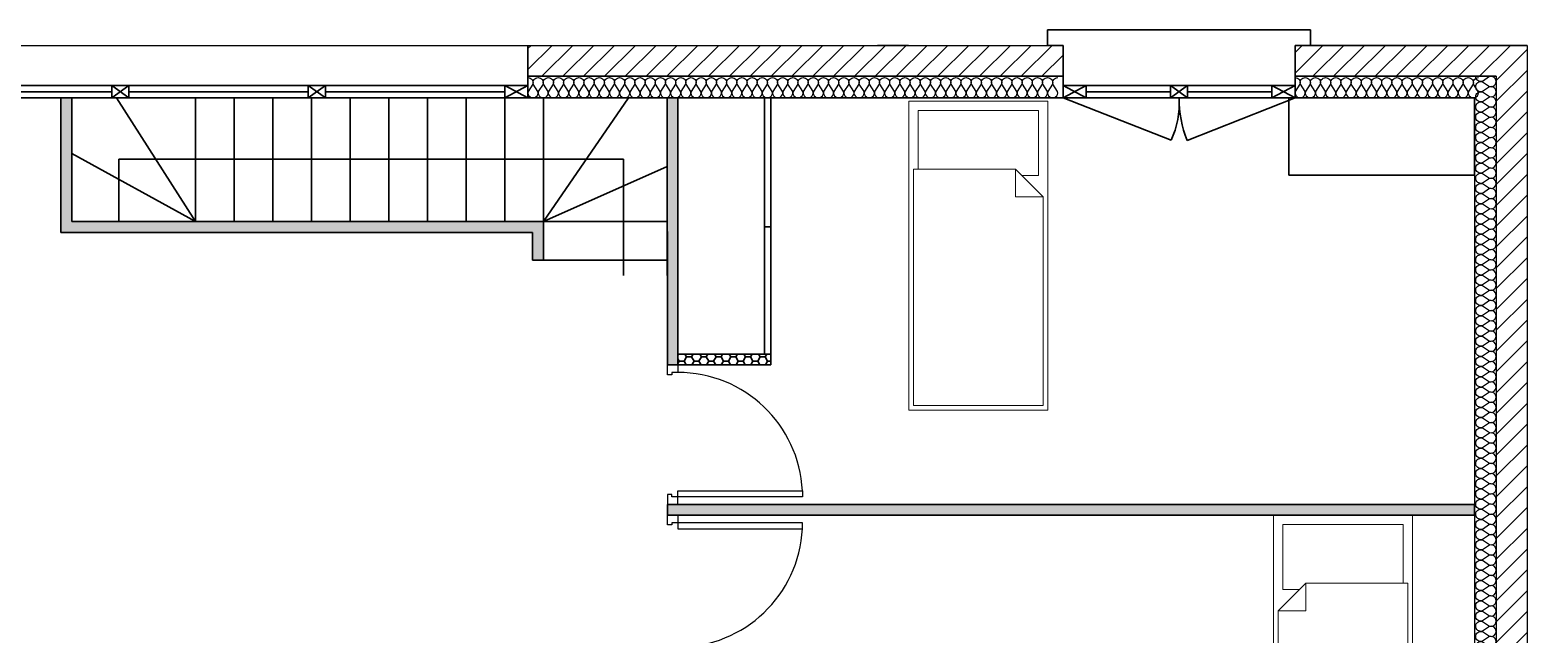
# Model space of a CAD drawing. Header units: millimetres. Extents: x -9 to 8306, y -322 to 906.
# Drawn here: x 523 to 1491, y 439 to 830 of the extents above; entities that cross this region are included whole.
import ezdxf

# ---------------------------------------------------------------- set-up
doc = ezdxf.new("R2010")
doc.units = ezdxf.units.MM
for name, color, linetype in [('Cloisons', 8, 'Continuous'), ('Escalier', 9, 'Continuous'), ('Isolation', 6, 'Continuous'), ('MenuisInt', 4, 'Continuous')]:
    doc.layers.add(name, color=color, linetype=linetype)
doc.layers.add('MenuisExt', color=140, linetype='Continuous', lineweight=18)
doc.layers.add('Mobilier', color=150, linetype='Continuous', lineweight=5)

# ---------------------------------------------------------------- blocks, each defined once
blk = doc.blocks.new('*U18')
at = {"flags": 128}
for points in [[(0, 1, -0.505863), (0.239, 0.676), (0.009, 0.318, 1.322645), (0.491, 0.318), (0.261, 0.676, -0.505863), (0.5, 1)], [(0.5, 1, -0.505863), (0.739, 0.676), (0.509, 0.318, 1.322645), (0.991, 0.318), (0.761, 0.676, -0.505863), (1, 1)], [(1, 1, -0.505863), (1.239, 0.676), (1.009, 0.318, 1.322645), (1.491, 0.318), (1.261, 0.676, -0.505863), (1.5, 1)], [(1.5, 1, -0.505863), (1.739, 0.676), (1.509, 0.318, 1.322645), (1.991, 0.318), (1.761, 0.676, -0.505863), (2, 1)], [(2, 1, -0.505863), (2.239, 0.676), (2.009, 0.318, 1.322645), (2.491, 0.318), (2.261, 0.676, -0.505863), (2.5, 1)], [(2.5, 1, -0.505863), (2.739, 0.676), (2.509, 0.318, 1.322645), (2.991, 0.318), (2.761, 0.676, -0.505863), (3, 1)], [(3, 1, -0.505863), (3.239, 0.676), (3.009, 0.318, 1.322645), (3.491, 0.318), (3.261, 0.676, -0.505863), (3.5, 1)], [(3.5, 1, -0.505863), (3.739, 0.676), (3.509, 0.318, 1.322645), (3.991, 0.318), (3.761, 0.676, -0.505863), (4, 1)], [(4, 1, -0.505863), (4.239, 0.676), (4.009, 0.318, 1.322645), (4.491, 0.318), (4.261, 0.676, -0.505863), (4.5, 1)], [(4.5, 1, -0.505863), (4.739, 0.676), (4.509, 0.318, 1.322645), (4.991, 0.318), (4.761, 0.676, -0.505863), (5, 1)], [(5, 1, -0.505863), (5.239, 0.676), (5.009, 0.318, 1.322645), (5.491, 0.318), (5.261, 0.676, -0.505863), (5.5, 1)], [(5.5, 1, -0.505863), (5.739, 0.676), (5.509, 0.318, 1.322645), (5.991, 0.318), (5.761, 0.676, -0.505863), (6, 1)], [(6, 1, -0.505863), (6.239, 0.676), (6.009, 0.318, 1.322645), (6.491, 0.318), (6.261, 0.676, -0.505863), (6.5, 1)], [(6.5, 1, -0.505863), (6.739, 0.676), (6.509, 0.318, 1.322645), (6.991, 0.318), (6.761, 0.676, -0.505863), (7, 1)], [(7, 1, -0.505863), (7.239, 0.676), (7.009, 0.318, 1.322645), (7.491, 0.318), (7.261, 0.676, -0.505863), (7.5, 1)], [(7.5, 1, -0.505863), (7.739, 0.676), (7.509, 0.318, 1.322645), (7.991, 0.318), (7.761, 0.676, -0.505863), (8, 1)], [(8, 1, -0.505863), (8.239, 0.676), (8.009, 0.318, 1.322645), (8.491, 0.318), (8.261, 0.676, -0.505863), (8.5, 1)], [(8.5, 1, -0.505863), (8.739, 0.676), (8.509, 0.318, 1.322645), (8.991, 0.318), (8.761, 0.676, -0.505863), (9, 1)], [(9, 1, -0.505863), (9.239, 0.676), (9.009, 0.318, 1.322645), (9.491, 0.318), (9.261, 0.676, -0.505863), (9.5, 1)], [(9.5, 1, -0.505863), (9.739, 0.676), (9.509, 0.318, 1.322645), (9.991, 0.318), (9.761, 0.676, -0.505863), (10, 1)], [(10, 1, -0.505863), (10.239, 0.676), (10.009, 0.318, 1.322645), (10.491, 0.318), (10.261, 0.676, -0.505863), (10.5, 1)], [(10.5, 1, -0.505863), (10.739, 0.676), (10.509, 0.318, 1.322645), (10.991, 0.318), (10.761, 0.676, -0.505863), (11, 1)], [(11, 1, -0.505863), (11.239, 0.676), (11.009, 0.318, 1.322645), (11.491, 0.318), (11.261, 0.676, -0.505863), (11.5, 1)], [(11.5, 1, -0.505863), (11.739, 0.676), (11.509, 0.318, 1.322645), (11.991, 0.318), (11.761, 0.676, -0.505863), (12, 1)], [(12, 1, -0.505863), (12.239, 0.676), (12.009, 0.318, 1.322645), (12.491, 0.318), (12.261, 0.676, -0.505863), (12.5, 1)], [(12.5, 1, -0.505863), (12.739, 0.676), (12.509, 0.318, 1.322645), (12.991, 0.318), (12.761, 0.676, -0.505863), (13, 1)], [(13, 1, -0.505863), (13.239, 0.676), (13.009, 0.318, 1.322645), (13.491, 0.318), (13.261, 0.676, -0.505863), (13.5, 1)], [(13.5, 1, -0.505863), (13.739, 0.676), (13.509, 0.318, 1.322645), (13.991, 0.318), (13.761, 0.676, -0.505863), (14, 1)], [(14, 1, -0.505863), (14.239, 0.676), (14.009, 0.318, 1.322645), (14.491, 0.318), (14.261, 0.676, -0.505863), (14.5, 1)], [(14.5, 1, -0.505863), (14.739, 0.676), (14.509, 0.318, 1.322645), (14.991, 0.318), (14.761, 0.676, -0.505863), (15, 1)], [(15, 1, -0.505863), (15.239, 0.676), (15.009, 0.318, 1.322645), (15.491, 0.318), (15.261, 0.676, -0.505863), (15.5, 1)], [(15.5, 1, -0.505863), (15.739, 0.676), (15.509, 0.318, 1.322645), (15.991, 0.318), (15.761, 0.676, -0.505863), (16, 1)], [(16, 1, -0.505863), (16.239, 0.676), (16.009, 0.318, 1.322645), (16.491, 0.318), (16.261, 0.676, -0.505863), (16.5, 1)], [(16.5, 1, -0.505863), (16.739, 0.676), (16.509, 0.318, 1.322645), (16.991, 0.318), (16.761, 0.676, -0.505863), (17, 1)], [(17, 1, -0.505863), (17.239, 0.676), (17.009, 0.318, 1.322645), (17.491, 0.318), (17.261, 0.676, -0.505863), (17.5, 1)], [(17.5, 1, -0.505863), (17.739, 0.676), (17.509, 0.318, 1.322645), (17.991, 0.318), (17.761, 0.676, -0.505863), (18, 1)], [(18, 1, -0.505863), (18.239, 0.676), (18.009, 0.318, 1.322645), (18.491, 0.318), (18.261, 0.676, -0.505863), (18.5, 1)], [(18.5, 1, -0.505863), (18.739, 0.676), (18.509, 0.318, 1.322645), (18.991, 0.318), (18.761, 0.676, -0.505863), (19, 1)], [(19, 1, -0.505863), (19.239, 0.676), (19.009, 0.318, 1.322645), (19.491, 0.318), (19.261, 0.676, -0.505863), (19.5, 1)], [(19.5, 1, -0.505863), (19.739, 0.676), (19.509, 0.318, 1.322645), (19.991, 0.318), (19.761, 0.676, -0.505863), (20, 1)], [(20, 1, -0.505863), (20.239, 0.676), (20.009, 0.318, 1.322645), (20.491, 0.318), (20.261, 0.676, -0.505863), (20.5, 1)], [(20.5, 1, -0.505863), (20.739, 0.676), (20.509, 0.318, 1.322645), (20.991, 0.318), (20.761, 0.676, -0.505863), (21, 1)], [(21, 1, -0.505863), (21.239, 0.676), (21.009, 0.318, 1.322645), (21.491, 0.318), (21.261, 0.676, -0.505863), (21.5, 1)], [(21.5, 1, -0.505863), (21.739, 0.676), (21.509, 0.318, 1.322645), (21.991, 0.318), (21.761, 0.676, -0.505863), (22, 1)], [(22, 1, -0.505863), (22.239, 0.676), (22.009, 0.318, 1.322645), (22.491, 0.318), (22.261, 0.676, -0.505863), (22.5, 1)], [(22.5, 1, -0.505863), (22.739, 0.676), (22.509, 0.318, 1.322645), (22.991, 0.318), (22.761, 0.676, -0.505863), (23, 1)], [(23, 1, -0.505863), (23.239, 0.676), (23.009, 0.318, 1.322645), (23.491, 0.318), (23.261, 0.676, -0.505863), (23.5, 1)], [(23.5, 1, -0.505863), (23.739, 0.676), (23.509, 0.318, 1.322645), (23.991, 0.318), (23.761, 0.676, -0.505863), (24, 1)], [(24, 1, -0.505863), (24.239, 0.676), (24.009, 0.318, 1.322645), (24.491, 0.318), (24.261, 0.676, -0.505863), (24.5, 1)], [(24.5, 1, -0.505863), (24.739, 0.676), (24.509, 0.318, 1.322645), (24.991, 0.318), (24.761, 0.676, -0.505863), (25, 1)], [(25, 1, -0.505863), (25.239, 0.676), (25.009, 0.318, 1.322645), (25.491, 0.318), (25.261, 0.676, -0.505863), (25.5, 1)], [(25.5, 1, -0.505863), (25.739, 0.676), (25.509, 0.318, 1.322645), (25.991, 0.318), (25.761, 0.676, -0.505863), (26, 1)], [(26, 1, -0.505863), (26.239, 0.676), (26.009, 0.318, 1.322645), (26.491, 0.318), (26.261, 0.676, -0.505863), (26.5, 1)], [(26.5, 1, -0.505863), (26.739, 0.676), (26.509, 0.318, 1.322645), (26.991, 0.318), (26.761, 0.676, -0.505863), (27, 1)], [(27, 1, -0.505863), (27.239, 0.676), (27.009, 0.318, 1.322645), (27.491, 0.318), (27.261, 0.676, -0.505863), (27.5, 1)], [(27.5, 1, -0.505863), (27.739, 0.676), (27.509, 0.318, 1.322645), (27.991, 0.318), (27.761, 0.676, -0.505863), (28, 1)], [(28, 1, -0.505863), (28.239, 0.676), (28.009, 0.318, 1.322645), (28.491, 0.318), (28.261, 0.676, -0.505863), (28.5, 1)], [(28.5, 1, -0.505863), (28.739, 0.676), (28.509, 0.318, 1.322645), (28.991, 0.318), (28.761, 0.676, -0.505863), (29, 1)], [(29, 1, -0.505863), (29.239, 0.676), (29.009, 0.318, 1.322645), (29.491, 0.318), (29.261, 0.676, -0.505863), (29.5, 1)], [(29.5, 1, -0.505863), (29.739, 0.676), (29.509, 0.318, 1.322645), (29.991, 0.318), (29.761, 0.676, -0.505863), (30, 1)], [(30, 1, -0.505863), (30.239, 0.676), (30.009, 0.318, 1.322645), (30.491, 0.318), (30.261, 0.676, -0.505863), (30.5, 1)], [(30.5, 1, -0.505863), (30.739, 0.676), (30.509, 0.318, 1.322645), (30.991, 0.318), (30.761, 0.676, -0.505863), (31, 1)], [(31, 1, -0.505863), (31.239, 0.676), (31.009, 0.318, 1.322645), (31.491, 0.318), (31.261, 0.676, -0.505863), (31.5, 1)], [(31.5, 1, -0.505863), (31.739, 0.676), (31.509, 0.318, 1.322645), (31.991, 0.318), (31.761, 0.676, -0.505863), (32, 1)], [(32, 1, -0.505863), (32.239, 0.676), (32.009, 0.318, 1.322645), (32.491, 0.318), (32.261, 0.676, -0.505863), (32.5, 1)], [(32.5, 1, -0.505863), (32.739, 0.676), (32.509, 0.318, 1.322645), (32.991, 0.318), (32.761, 0.676, -0.505863), (33, 1)], [(33, 1, -0.505863), (33.239, 0.676), (33.009, 0.318, 1.322645), (33.491, 0.318), (33.261, 0.676, -0.505863), (33.5, 1)], [(33.5, 1, -0.505863), (33.739, 0.676), (33.509, 0.318, 1.322645), (33.991, 0.318), (33.761, 0.676, -0.505863), (34, 1)], [(34, 1, -0.505863), (34.239, 0.676), (34.009, 0.318, 1.322645), (34.491, 0.318), (34.261, 0.676, -0.505863), (34.5, 1)], [(34.5, 1, -0.505863), (34.739, 0.676), (34.509, 0.318, 1.322645), (34.991, 0.318), (34.761, 0.676, -0.505863), (35, 1)], [(35, 1, -0.505863), (35.239, 0.676), (35.009, 0.318, 1.322645), (35.491, 0.318), (35.261, 0.676, -0.505863), (35.5, 1)], [(35.5, 1, -0.505863), (35.739, 0.676), (35.509, 0.318, 1.322645), (35.991, 0.318), (35.761, 0.676, -0.505863), (36, 1)], [(36, 1, -0.505863), (36.239, 0.676), (36.009, 0.318, 1.322645), (36.491, 0.318), (36.261, 0.676, -0.505863), (36.5, 1)], [(36.5, 1, -0.505863), (36.739, 0.676), (36.509, 0.318, 1.322645), (36.991, 0.318), (36.761, 0.676, -0.505863), (37, 1)], [(37, 1, -0.505863), (37.239, 0.676), (37.009, 0.318, 1.322645), (37.491, 0.318), (37.261, 0.676, -0.505863), (37.5, 1)], [(37.5, 1, -0.505863), (37.739, 0.676), (37.509, 0.318, 1.322645), (37.991, 0.318), (37.761, 0.676, -0.505863), (38, 1)], [(38, 1, -0.505863), (38.239, 0.676), (38.009, 0.318, 1.322645), (38.491, 0.318), (38.261, 0.676, -0.505863), (38.5, 1)], [(38.5, 1, -0.505863), (38.739, 0.676), (38.509, 0.318, 1.322645), (38.991, 0.318), (38.761, 0.676, -0.505863), (39, 1)], [(39, 1, -0.505863), (39.239, 0.676), (39.009, 0.318, 1.322645), (39.491, 0.318), (39.261, 0.676, -0.505863), (39.5, 1)], [(39.5, 1, -0.505863), (39.739, 0.676), (39.509, 0.318, 1.322645), (39.991, 0.318), (39.761, 0.676, -0.505863), (40, 1)], [(40, 1, -0.505863), (40.239, 0.676), (40.009, 0.318, 1.322645), (40.491, 0.318), (40.261, 0.676, -0.505863), (40.5, 1)], [(40.5, 1, -0.505863), (40.739, 0.676), (40.509, 0.318, 1.322645), (40.991, 0.318), (40.761, 0.676, -0.505863), (41, 1)], [(41, 1, -0.505863), (41.239, 0.676), (41.009, 0.318, 1.322645), (41.491, 0.318), (41.261, 0.676, -0.505863), (41.5, 1)]]:
    blk.add_lwpolyline(points, format="xyb", dxfattribs=at)
blk = doc.blocks.new('*U13')
at = {"flags": 128}
for points in [[(0, 1, -0.505863), (0.239, 0.676), (0.009, 0.318, 1.322645), (0.491, 0.318), (0.261, 0.676, -0.505863), (0.5, 1)], [(0.5, 1, -0.505863), (0.739, 0.676), (0.509, 0.318, 1.322645), (0.991, 0.318), (0.761, 0.676, -0.505863), (1, 1)], [(1, 1, -0.505863), (1.239, 0.676), (1.009, 0.318, 1.322645), (1.491, 0.318), (1.261, 0.676, -0.505863), (1.5, 1)], [(1.5, 1, -0.505863), (1.739, 0.676), (1.509, 0.318, 1.322645), (1.991, 0.318), (1.761, 0.676, -0.505863), (2, 1)], [(2, 1, -0.505863), (2.239, 0.676), (2.009, 0.318, 1.322645), (2.491, 0.318), (2.261, 0.676, -0.505863), (2.5, 1)], [(2.5, 1, -0.505863), (2.739, 0.676), (2.509, 0.318, 1.322645), (2.991, 0.318), (2.761, 0.676, -0.505863), (3, 1)], [(3, 1, -0.505863), (3.239, 0.676), (3.009, 0.318, 1.322645), (3.491, 0.318), (3.261, 0.676, -0.505863), (3.5, 1)], [(3.5, 1, -0.505863), (3.739, 0.676), (3.509, 0.318, 1.322645), (3.991, 0.318), (3.761, 0.676, -0.505863), (4, 1)], [(4, 1, -0.505863), (4.239, 0.676), (4.009, 0.318, 1.322645), (4.491, 0.318), (4.261, 0.676, -0.505863), (4.5, 1)], [(4.5, 1, -0.505863), (4.739, 0.676), (4.509, 0.318, 1.322645), (4.991, 0.318), (4.761, 0.676, -0.505863), (5, 1)], [(5, 1, -0.505863), (5.239, 0.676), (5.009, 0.318, 1.322645), (5.491, 0.318), (5.261, 0.676, -0.505863), (5.5, 1)], [(5.5, 1, -0.505863), (5.739, 0.676), (5.509, 0.318, 1.322645), (5.991, 0.318), (5.761, 0.676, -0.505863), (6, 1)], [(6, 1, -0.505863), (6.239, 0.676), (6.009, 0.318, 1.322645), (6.491, 0.318), (6.261, 0.676, -0.505863), (6.5, 1)], [(6.5, 1, -0.505863), (6.739, 0.676), (6.509, 0.318, 1.322645), (6.991, 0.318), (6.761, 0.676, -0.505863), (7, 1)], [(7, 1, -0.505863), (7.239, 0.676), (7.009, 0.318, 1.322645), (7.491, 0.318), (7.261, 0.676, -0.505863), (7.5, 1)], [(7.5, 1, -0.505863), (7.739, 0.676), (7.509, 0.318, 1.322645), (7.991, 0.318), (7.761, 0.676, -0.505863), (8, 1)], [(8, 1, -0.505863), (8.239, 0.676), (8.009, 0.318, 1.322645), (8.491, 0.318), (8.261, 0.676, -0.505863), (8.5, 1)], [(8.5, 1, -0.505863), (8.739, 0.676), (8.509, 0.318, 1.322645), (8.991, 0.318), (8.761, 0.676, -0.505863), (9, 1)]]:
    blk.add_lwpolyline(points, format="xyb", dxfattribs=at)
blk = doc.blocks.new('*U24')
at = {"flags": 128}
for points in [[(0, 1, -0.505863), (0.239, 0.676), (0.009, 0.318, 1.322645), (0.491, 0.318), (0.261, 0.676, -0.505863), (0.5, 1)], [(0.5, 1, -0.505863), (0.739, 0.676), (0.509, 0.318, 1.322645), (0.991, 0.318), (0.761, 0.676, -0.505863), (1, 1)], [(1, 1, -0.505863), (1.239, 0.676), (1.009, 0.318, 1.322645), (1.491, 0.318), (1.261, 0.676, -0.505863), (1.5, 1)], [(1.5, 1, -0.505863), (1.739, 0.676), (1.509, 0.318, 1.322645), (1.991, 0.318), (1.761, 0.676, -0.505863), (2, 1)], [(2, 1, -0.505863), (2.239, 0.676), (2.009, 0.318, 1.322645), (2.491, 0.318), (2.261, 0.676, -0.505863), (2.5, 1)], [(2.5, 1, -0.505863), (2.739, 0.676), (2.509, 0.318, 1.322645), (2.991, 0.318), (2.761, 0.676, -0.505863), (3, 1)], [(3, 1, -0.505863), (3.239, 0.676), (3.009, 0.318, 1.322645), (3.491, 0.318), (3.261, 0.676, -0.505863), (3.5, 1)], [(3.5, 1, -0.505863), (3.739, 0.676), (3.509, 0.318, 1.322645), (3.991, 0.318), (3.761, 0.676, -0.505863), (4, 1)], [(4, 1, -0.505863), (4.239, 0.676), (4.009, 0.318, 1.322645), (4.491, 0.318), (4.261, 0.676, -0.505863), (4.5, 1)], [(4.5, 1, -0.505863), (4.739, 0.676), (4.509, 0.318, 1.322645), (4.991, 0.318), (4.761, 0.676, -0.505863), (5, 1)], [(5, 1, -0.505863), (5.239, 0.676), (5.009, 0.318, 1.322645), (5.491, 0.318), (5.261, 0.676, -0.505863), (5.5, 1)], [(5.5, 1, -0.505863), (5.739, 0.676), (5.509, 0.318, 1.322645), (5.991, 0.318), (5.761, 0.676, -0.505863), (6, 1)], [(6, 1, -0.505863), (6.239, 0.676), (6.009, 0.318, 1.322645), (6.491, 0.318), (6.261, 0.676, -0.505863), (6.5, 1)], [(6.5, 1, -0.505863), (6.739, 0.676), (6.509, 0.318, 1.322645), (6.991, 0.318), (6.761, 0.676, -0.505863), (7, 1)], [(7, 1, -0.505863), (7.239, 0.676), (7.009, 0.318, 1.322645), (7.491, 0.318), (7.261, 0.676, -0.505863), (7.5, 1)], [(7.5, 1, -0.505863), (7.739, 0.676), (7.509, 0.318, 1.322645), (7.991, 0.318), (7.761, 0.676, -0.505863), (8, 1)], [(8, 1, -0.505863), (8.239, 0.676), (8.009, 0.318, 1.322645), (8.491, 0.318), (8.261, 0.676, -0.505863), (8.5, 1)], [(8.5, 1, -0.505863), (8.739, 0.676), (8.509, 0.318, 1.322645), (8.991, 0.318), (8.761, 0.676, -0.505863), (9, 1)], [(9, 1, -0.505863), (9.239, 0.676), (9.009, 0.318, 1.322645), (9.491, 0.318), (9.261, 0.676, -0.505863), (9.5, 1)], [(9.5, 1, -0.505863), (9.739, 0.676), (9.509, 0.318, 1.322645), (9.991, 0.318), (9.761, 0.676, -0.505863), (10, 1)], [(10, 1, -0.505863), (10.239, 0.676), (10.009, 0.318, 1.322645), (10.491, 0.318), (10.261, 0.676, -0.505863), (10.5, 1)], [(10.5, 1, -0.505863), (10.739, 0.676), (10.509, 0.318, 1.322645), (10.991, 0.318), (10.761, 0.676, -0.505863), (11, 1)], [(11, 1, -0.505863), (11.239, 0.676), (11.009, 0.318, 1.322645), (11.491, 0.318), (11.261, 0.676, -0.505863), (11.5, 1)], [(11.5, 1, -0.505863), (11.739, 0.676), (11.509, 0.318, 1.322645), (11.991, 0.318), (11.761, 0.676, -0.505863), (12, 1)], [(12, 1, -0.505863), (12.239, 0.676), (12.009, 0.318, 1.322645), (12.491, 0.318), (12.261, 0.676, -0.505863), (12.5, 1)], [(12.5, 1, -0.505863), (12.739, 0.676), (12.509, 0.318, 1.322645), (12.991, 0.318), (12.761, 0.676, -0.505863), (13, 1)], [(13, 1, -0.505863), (13.239, 0.676), (13.009, 0.318, 1.322645), (13.491, 0.318), (13.261, 0.676, -0.505863), (13.5, 1)], [(13.5, 1, -0.505863), (13.739, 0.676), (13.509, 0.318, 1.322645), (13.991, 0.318), (13.761, 0.676, -0.505863), (14, 1)], [(14, 1, -0.505863), (14.239, 0.676), (14.009, 0.318, 1.322645), (14.491, 0.318), (14.261, 0.676, -0.505863), (14.5, 1)], [(14.5, 1, -0.505863), (14.739, 0.676), (14.509, 0.318, 1.322645), (14.991, 0.318), (14.761, 0.676, -0.505863), (15, 1)], [(15, 1, -0.505863), (15.239, 0.676), (15.009, 0.318, 1.322645), (15.491, 0.318), (15.261, 0.676, -0.505863), (15.5, 1)], [(15.5, 1, -0.505863), (15.739, 0.676), (15.509, 0.318, 1.322645), (15.991, 0.318), (15.761, 0.676, -0.505863), (16, 1)], [(16, 1, -0.505863), (16.239, 0.676), (16.009, 0.318, 1.322645), (16.491, 0.318), (16.261, 0.676, -0.505863), (16.5, 1)], [(16.5, 1, -0.505863), (16.739, 0.676), (16.509, 0.318, 1.322645), (16.991, 0.318), (16.761, 0.676, -0.505863), (17, 1)], [(17, 1, -0.505863), (17.239, 0.676), (17.009, 0.318, 1.322645), (17.491, 0.318), (17.261, 0.676, -0.505863), (17.5, 1)], [(17.5, 1, -0.505863), (17.739, 0.676), (17.509, 0.318, 1.322645), (17.991, 0.318), (17.761, 0.676, -0.505863), (18, 1)], [(18, 1, -0.505863), (18.239, 0.676), (18.009, 0.318, 1.322645), (18.491, 0.318), (18.261, 0.676, -0.505863), (18.5, 1)], [(18.5, 1, -0.505863), (18.739, 0.676), (18.509, 0.318, 1.322645), (18.991, 0.318), (18.761, 0.676, -0.505863), (19, 1)], [(19, 1, -0.505863), (19.239, 0.676), (19.009, 0.318, 1.322645), (19.491, 0.318), (19.261, 0.676, -0.505863), (19.5, 1)], [(19.5, 1, -0.505863), (19.739, 0.676), (19.509, 0.318, 1.322645), (19.991, 0.318), (19.761, 0.676, -0.505863), (20, 1)], [(20, 1, -0.505863), (20.239, 0.676), (20.009, 0.318, 1.322645), (20.491, 0.318), (20.261, 0.676, -0.505863), (20.5, 1)], [(20.5, 1, -0.505863), (20.739, 0.676), (20.509, 0.318, 1.322645), (20.991, 0.318), (20.761, 0.676, -0.505863), (21, 1)], [(21, 1, -0.505863), (21.239, 0.676), (21.009, 0.318, 1.322645), (21.491, 0.318), (21.261, 0.676, -0.505863), (21.5, 1)], [(21.5, 1, -0.505863), (21.739, 0.676), (21.509, 0.318, 1.322645), (21.991, 0.318), (21.761, 0.676, -0.505863), (22, 1)], [(22, 1, -0.505863), (22.239, 0.676), (22.009, 0.318, 1.322645), (22.491, 0.318), (22.261, 0.676, -0.505863), (22.5, 1)], [(22.5, 1, -0.505863), (22.739, 0.676), (22.509, 0.318, 1.322645), (22.991, 0.318), (22.761, 0.676, -0.505863), (23, 1)], [(23, 1, -0.505863), (23.239, 0.676), (23.009, 0.318, 1.322645), (23.491, 0.318), (23.261, 0.676, -0.505863), (23.5, 1)], [(23.5, 1, -0.505863), (23.739, 0.676), (23.509, 0.318, 1.322645), (23.991, 0.318), (23.761, 0.676, -0.505863), (24, 1)], [(24, 1, -0.505863), (24.239, 0.676), (24.009, 0.318, 1.322645), (24.491, 0.318), (24.261, 0.676, -0.505863), (24.5, 1)], [(24.5, 1, -0.505863), (24.739, 0.676), (24.509, 0.318, 1.322645), (24.991, 0.318), (24.761, 0.676, -0.505863), (25, 1)], [(25, 1, -0.505863), (25.239, 0.676), (25.009, 0.318, 1.322645), (25.491, 0.318), (25.261, 0.676, -0.505863), (25.5, 1)], [(25.5, 1, -0.505863), (25.739, 0.676), (25.509, 0.318, 1.322645), (25.991, 0.318), (25.761, 0.676, -0.505863), (26, 1)]]:
    blk.add_lwpolyline(points, format="xyb", dxfattribs=at)
blk = doc.blocks.new('Gruppo-36')
at = {"layer": 'Mobilier', "lineweight": 20}
for p, q in [((-31.3452, 78.5476), (-31.3452, 80.5476)), ((-31.3452, 80.5476), (-30.4452, 80.5476)), ((-30.4452, 80.5476), (-30.4452, 78.5476)), ((-30.5052, 80.4876), (-31.2852, 80.4876)), ((-31.2852, 80.4876), (-31.2852, 80.0676)), ((-30.5052, 80.1076), (-30.5052, 80.4876)), ((-31.1352, 80.1076), (-31.3152, 79.9276)), ((-31.2852, 80.0676), (-31.1752, 80.0676)), ((-31.1352, 79.9276), (-31.1352, 80.1076)), ((-31.1352, 80.1076), (-30.4752, 80.1076)), ((-30.4752, 80.1076), (-30.4752, 78.5776)), ((-31.3152, 78.5776), (-31.3152, 79.9276)), ((-31.3152, 79.9276), (-31.1352, 79.9276)), ((-30.4452, 78.5476), (-31.3452, 78.5476)), ((-30.4752, 78.5776), (-31.3152, 78.5776))]:
    blk.add_line(p, q, dxfattribs=at)

msp = doc.modelspace()

# ---------------------------------------------------------------- hatches: boundary and pattern name
at = {"lineweight": 30, "transparency": 33554687}
h = msp.add_hatch(dxfattribs=at)
h.set_pattern_fill('ANSI31', color=256, scale=3)
h.paths.add_polyline_path([(445.13, 800.31), (445.13, 820.31), (291.13, 820.31), (1.13, 820.31), (1.13, 710.31), (21.13, 710.31), (21.13, 800.31)])
h.paths.add_polyline_path([(21.13, 640.31), (1.13, 640.31), (1.13, 449.31), (21.13, 449.31)])
h.paths.add_polyline_path([(101.13, 220.31), (101.13, 240.31), (21.13, 240.31), (21.13, 319.31), (1.13, 319.31), (1.13, 309.31), (1.13, 220.31)])
h.paths.add_polyline_path([(351.13, 220.31), (351.13, 0.31), (445.13, 0.31), (445.13, 20.31), (371.13, 20.31), (371.13, 220.31), (371.13, 240.31), (251.13, 240.31), (251.13, 220.31)])
h.paths.add_polyline_path([(1191.13, 800.31), (1191.13, 820.31), (1181.13, 820.31), (1091.13, 820.31), (1071.13, 820.31), (845.13, 820.31), (845.13, 800.31)])
h.paths.add_polyline_path([(1471.13, 800.31), (1471.13, 240.31), (1391.13, 240.31), (1391.13, 220.31), (1401.13, 220.31), (1491.13, 220.31), (1491.13, 820.31), (1341.13, 820.31), (1341.13, 800.31)])
h.paths.add_polyline_path([(1241.13, 220.31), (1241.13, 240.31), (1121.13, 240.31), (1121.13, 20.31), (845.13, 20.31), (845.13, 0.31), (1141.13, 0.31), (1141.13, 220.31)])
at = {"layer": 'Cloisons', "lineweight": 30, "transparency": 33554687}
h = msp.add_hatch(dxfattribs=at)
h.set_pattern_fill('HONEY', color=256)
h.paths.add_polyline_path([(942.13, 786.31), (935.13, 786.31), (935.34, 613.52), (942.13, 613.52)])
h.paths.add_polyline_path([(1457.13, 523.31), (935.34, 523.31), (935.34, 516.31), (1457.13, 516.31)])
h.paths.add_polyline_path([(942.13, 426.1), (935.34, 426.1), (935.13, 250.31), (942.13, 250.31)])
h.paths.add_polyline_path([(1024.13, 254.31), (942.13, 254.31), (942.13, 250.31), (955.13, 250.31), (955.13, 247.31), (1024.13, 247.31)])
h.paths.add_polyline_path([(942.13, 210.31), (935.13, 210.31), (935.13, 34.31), (942.13, 34.31)])
h.paths.add_polyline_path([(384.92, 464.1), (378.13, 464.1), (378.13, 254.31), (385.13, 254.31)])
h.paths.add_polyline_path([(384.92, 606.1), (378.13, 606.1), (378.13, 554.31), (384.92, 554.31)])
h.paths.add_polyline_path([(378.13, 561.31), (35.13, 561.31), (35.13, 554.31), (378.13, 554.31)])
h.paths.add_polyline_path([(222.13, 786.31), (215.13, 786.31), (215.13, 696.31), (384.92, 696.31), (385.13, 703.31), (378.13, 703.31), (222.13, 703.31)])
h.paths.add_polyline_path([(242.14, 786.31), (235.14, 786.31), (235.14, 765.63), (242.14, 765.63)], flags=17)
h.paths.add_polyline_path([(242.14, 765.63), (235.14, 765.63), (235.14, 723.63), (242.14, 723.63)], flags=17)
h.paths.add_polyline_path([(242.14, 723.63), (235.14, 723.63), (235.14, 703.31), (242.14, 703.31)], flags=17)
h = msp.add_hatch(dxfattribs=at)
h.set_pattern_fill('HONEY', color=256)
h.paths.add_polyline_path([(550.13, 786.31), (543.13, 786.31), (543.13, 699.31), (848.13, 699.31), (848.13, 681.31), (855.13, 681.31), (855.13, 706.31), (830.13, 706.31), (550.13, 706.31)])
h = msp.add_hatch(dxfattribs=at)
h.set_pattern_fill('HONEY', color=256)
h.paths.add_polyline_path([(1002.13, 620.52), (942.13, 620.52), (942.13, 613.52), (1002.13, 613.52)])

# ---------------------------------------------------------------- linework, layer by layer
at = {"lineweight": 30}
for p, q in [((1181.13, 820.31), (1181.13, 830.31)), ((1181.13, 830.31), (1351.13, 830.31)), ((1351.13, 830.31), (1351.13, 820.31)), ((845.13, 820.31), (845.13, 800.31)), ((1071.13, 820.31), (1091.13, 820.31)), ((1191.13, 820.31), (1181.13, 820.31)), ((1191.13, 820.31), (1191.13, 799.39)), ((1491.13, 820.31), (1341.13, 820.31)), ((1341.13, 800.31), (1341.13, 820.31)), ((845.13, 800.31), (1191.13, 800.31)), ((1471.13, 800.31), (1341.13, 800.31)), ((935.13, 671.31), (935.13, 786.31))]:
    msp.add_line(p, q, dxfattribs=at)
for p, q in [((291.13, 820.31), (1091.13, 820.31)), ((1091.13, 820.31), (1191.13, 820.31)), ((1491.13, 820.31), (1491.13, 220.31)), ((1471.13, 800.31), (1471.13, 240.31))]:
    msp.add_line(p, q)
at = {"layer": 'Cloisons', "lineweight": 30}
for p, q in [((545.13, 786.31), (538.13, 786.31)), ((543.13, 786.31), (543.13, 699.31)), ((935.34, 613.52), (935.13, 786.31)), ((935.13, 786.31), (942.13, 786.31)), ((942.13, 786.31), (942.13, 613.52)), ((543.13, 699.31), (848.13, 699.31)), ((848.13, 699.31), (848.13, 681.31)), ((848.13, 681.31), (855.13, 681.31)), ((1002.13, 620.52), (942.13, 620.52)), ((1002.13, 613.52), (1002.13, 620.52)), ((935.34, 613.52), (942.13, 613.52)), ((942.13, 613.52), (1002.13, 613.52)), ((935.34, 523.31), (1457.13, 523.31)), ((935.34, 523.31), (935.34, 516.31)), ((1457.13, 523.31), (1457.13, 516.31)), ((1457.13, 516.31), (935.34, 516.31))]:
    msp.add_line(p, q, dxfattribs=at)
at = {"layer": 'Cloisons'}
msp.add_line((942.13, 786.31), (935.13, 786.31), dxfattribs=at)
at = {"layer": 'Escalier', "lineweight": 30}
for p, q in [((550.13, 786.31), (550.13, 706.31)), ((550.13, 786.31), (935.13, 786.31)), ((579.13, 786.31), (630.13, 706.31)), ((630.13, 706.31), (630.13, 786.31)), ((655.13, 786.31), (655.13, 706.31)), ((680.13, 706.31), (680.13, 786.31)), ((705.13, 786.31), (705.13, 706.31)), ((730.13, 706.31), (730.13, 786.31)), ((755.13, 786.31), (755.13, 706.31)), ((780.13, 706.31), (780.13, 786.31)), ((805.13, 786.31), (805.13, 706.31)), ((830.13, 706.31), (830.13, 786.31)), ((855.13, 706.31), (855.13, 786.31)), ((910.13, 786.31), (855.13, 706.31)), ((935.13, 681.31), (935.13, 786.31)), ((550.13, 750.31), (630.13, 706.31)), ((580.58, 706.31), (580.58, 746.57)), ((580.58, 746.57), (906.84, 746.57)), ((906.84, 746.57), (906.84, 671.31)), ((935.13, 741.86), (855.13, 706.31)), ((550.13, 706.31), (855.13, 706.31)), ((855.13, 706.31), (855.13, 681.31)), ((855.13, 706.31), (935.13, 706.31)), ((855.13, 681.31), (935.13, 681.31))]:
    msp.add_line(p, q, dxfattribs=at)
at = {"layer": 'Isolation', "lineweight": 30}
for p, q in [((845.13, 800.31), (845.13, 786.31)), ((1191.13, 786.31), (1191.13, 800.31)), ((1341.13, 800.31), (1341.13, 786.31)), ((845.13, 786.31), (1191.13, 786.31)), ((1341.13, 786.31), (1457.13, 786.31))]:
    msp.add_line(p, q, dxfattribs=at)
at = {"layer": 'Isolation'}
msp.add_line((1457.13, 786.31), (1457.13, 254.31), dxfattribs=at)
at = {"layer": 'MenuisExt', "lineweight": 30}
for p, q in [((460.13, 794.31), (576.13, 794.31)), ((576.13, 794.31), (576.13, 786.31)), ((576.13, 794.31), (587.13, 794.31)), ((576.13, 786.31), (587.13, 794.31)), ((576.13, 794.31), (587.13, 786.31)), ((587.13, 794.31), (587.13, 786.31)), ((587.13, 794.31), (703.13, 794.31)), ((703.13, 794.31), (703.13, 786.31)), ((703.13, 794.31), (714.13, 794.31)), ((703.13, 786.31), (714.13, 794.31)), ((703.13, 794.31), (714.13, 786.31)), ((714.13, 794.31), (714.13, 786.31)), ((714.13, 794.31), (830.13, 794.31)), ((830.13, 794.31), (830.13, 786.31)), ((830.13, 794.31), (845.13, 794.31)), ((830.13, 786.31), (845.13, 794.31)), ((830.13, 794.31), (845.13, 786.31)), ((845.13, 794.31), (845.13, 786.31)), ((1206.13, 794.31), (1191.13, 794.31)), ((1191.13, 794.31), (1191.13, 786.31)), ((1206.13, 794.31), (1191.13, 786.31)), ((1206.13, 786.31), (1191.13, 794.31)), ((1206.13, 786.31), (1206.13, 794.31)), ((1260.63, 794.31), (1206.13, 794.31)), ((1260.63, 794.31), (1260.63, 786.31)), ((1271.63, 794.31), (1260.63, 794.31)), ((1260.63, 794.31), (1271.63, 786.31)), ((1271.63, 794.31), (1260.63, 786.31)), ((1326.13, 794.31), (1271.63, 794.31)), ((1271.63, 794.31), (1271.63, 786.31)), ((1326.13, 786.31), (1326.13, 794.31)), ((1326.13, 794.31), (1341.13, 794.31)), ((1341.13, 786.31), (1326.13, 794.31)), ((1341.13, 794.31), (1326.13, 786.31)), ((1341.13, 794.31), (1341.13, 786.31)), ((460.13, 790.31), (576.13, 790.31)), ((576.13, 786.31), (460.13, 786.31)), ((587.13, 786.31), (576.13, 786.31)), ((587.13, 790.31), (703.13, 790.31)), ((703.13, 786.31), (587.13, 786.31)), ((714.13, 786.31), (703.13, 786.31)), ((714.13, 790.19), (830.13, 790.19)), ((830.13, 786.31), (714.13, 786.31)), ((845.13, 786.31), (830.13, 786.31)), ((1191.13, 786.31), (1206.13, 786.31)), ((1191.13, 786.31), (1260.98, 758.99)), ((1260.63, 790.31), (1206.13, 790.31)), ((1326.13, 786.31), (1206.13, 786.31)), ((1341.13, 786.31), (1271.34, 758.86)), ((1326.13, 790.31), (1271.63, 790.31)), ((1341.13, 786.31), (1326.13, 786.31))]:
    msp.add_line(p, q, dxfattribs=at)
for centre, radius, start, end in [((1210.42, 782.67), 55.83, 334.903, 3.73512), ((1340.72, 786.23), 74.59, 179.93961, 201.5307)]:
    msp.add_arc(centre, radius, start, end, dxfattribs=at)
at = {"layer": 'MenuisInt', "lineweight": 30}
for p, q in [((1002.13, 786.31), (998.13, 786.31)), ((998.13, 786.31), (998.13, 620.52)), ((1002.13, 620.52), (1002.13, 786.31)), ((1002.13, 702.92), (998.13, 702.92)), ((998.13, 620.52), (1002.13, 620.52))]:
    msp.add_line(p, q, dxfattribs=at)
at = {"layer": 'MenuisInt'}
for p, q in [((935.34, 613.52), (942.13, 613.52)), ((935.34, 607.21), (935.34, 613.52)), ((942.13, 613.52), (942.13, 608.67)), ((938.25, 607.21), (935.34, 607.21)), ((942.13, 608.67), (938.25, 608.67)), ((938.25, 608.67), (938.25, 607.21)), ((935.34, 529.61), (935.34, 523.31)), ((938.25, 529.61), (935.34, 529.61)), ((935.34, 523.31), (942.13, 523.31)), ((938.25, 528.16), (938.25, 529.61)), ((942.13, 528.16), (938.25, 528.16)), ((942.13, 528.16), (942.13, 532.04)), ((942.13, 532.04), (1022.64, 532.04)), ((942.13, 523.31), (942.13, 528.16)), ((1022.64, 528.16), (942.13, 528.16)), ((1022.64, 532.04), (1022.64, 528.16)), ((935.34, 510), (935.34, 516.31)), ((935.34, 516.31), (942.13, 516.31)), ((942.13, 516.31), (942.13, 511.46)), ((938.25, 510), (935.34, 510)), ((942.13, 511.46), (938.25, 511.46)), ((938.25, 511.46), (938.25, 510)), ((942.13, 511.46), (942.13, 507.58)), ((1022.64, 511.46), (942.13, 511.46)), ((942.13, 507.58), (1022.64, 507.58)), ((1022.64, 507.58), (1022.64, 511.46))]:
    msp.add_line(p, q, dxfattribs=at)
for centre, start, end in [((942.13, 528.16), 2.76231, 90), ((942.13, 511.46), 270, 357.23769)]:
    msp.add_arc(centre, 80.51, start, end, dxfattribs=at)
at = {"layer": 'Mobilier', "lineweight": 30}
for p, q in [((1457.13, 786.31), (1337.13, 786.31)), ((1337.13, 786.31), (1337.13, 736.31)), ((1457.13, 736.31), (1457.13, 786.31)), ((1337.13, 736.31), (1457.13, 736.31))]:
    msp.add_line(p, q, dxfattribs=at)

# ---------------------------------------------------------------- block references
at = {"layer": 'Isolation', "lineweight": 30, "xscale": 13.17639831597984, "yscale": 13.17639831597984, "zscale": 13.17639831597984}
for name, p in [('*U24', (845.13, 786.31)), ('*U13', (1341.13, 786.31))]:
    msp.add_blockref(name, p, dxfattribs=at)
at = {"layer": 'Isolation', "lineweight": 30, "xscale": 13.17639831597984, "yscale": 13.17639831597984, "zscale": 13.17639831597984, "rotation": 90}
msp.add_blockref('*U18', (1471.13, 253.36), dxfattribs=at)
at = {"layer": 'Mobilier', "color": 7, "yscale": 100, "zscale": 100}
for p, xscale in [((-1953.18, -7270.55), -100), ((4461.65, -7538.45), 100)]:
    msp.add_blockref('Gruppo-36', p, dxfattribs=dict(at, xscale=xscale))

doc.saveas('drawing.dxf')
